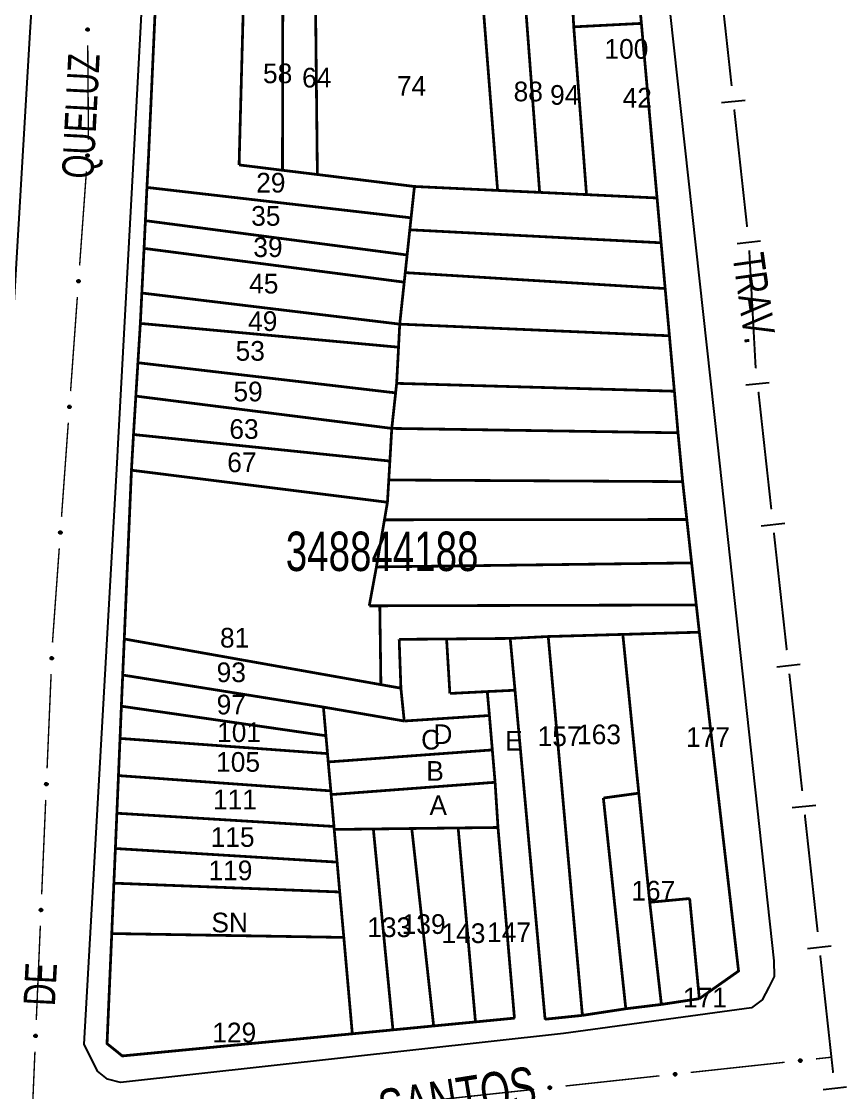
# Model space of a CAD drawing. Extents: x 202481 to 204056, y 4838981 to 4840330.
# Drawn here: x 203902.9 to 204007.7, y 4839751.9 to 4839887.9 of the extents above; entities that cross this region are included whole.
import ezdxf
from ezdxf.enums import TextEntityAlignment as Align

# ---------------------------------------------------------------- set-up
doc = ezdxf.new("R2010")
doc.units = 0
doc.header["$LTSCALE"] = 1.5
doc.header["$MEASUREMENT"] = 0
for name, color, linetype in [('CD_MALHA_LOTES', 7, 'CONTINUOUS'), ('CD_TXT_QUADRA', 7, 'CONTINUOUS'), ('LM-LIM-SETORES-BAIRROS', 250, 'CONTINUOUS'), ('RU-QUADRA', 210, 'CONTINUOUS'), ('SV-EIXO-RUA-PAV', 20, 'CONTINUOUS'), ('SV-RUA-PAVIM', 7, 'CONTINUOUS'), ('SV-TXT-RUA-N-PAV', 7, 'CONTINUOUS'), ('SV-TXT-RUA-PAV', 7, 'CONTINUOUS'), ('Th_NmrPort', 1, 'CONTINUOUS')]:
    doc.layers.add(name, color=color, linetype=linetype)
doc.styles.add('ARIAL', font='ARIAL.SHX')

msp = doc.modelspace()

# ---------------------------------------------------------------- linework, layer by layer
at = {"layer": 'CD_MALHA_LOTES', "linetype": 'Continuous', "const_width": 0.35, "flags": 128}
for points in [[(203918.82, 4839866.82), (203919.03, 4839870.94), (203920.23, 4839897.42)], [(203930.52, 4839869.68), (203931.26, 4839897.42)], [(203936.03, 4839869), (203936.09, 4839897.42)], [(203940.46, 4839868.46), (203940.15, 4839897.42)], [(203963.35, 4839866.44), (203960.92, 4839897.42)], [(203968.69, 4839866.19), (203966.33, 4839897.42)], [(203972.49, 4839897.42), (203973.02, 4839887.21)], [(203980.73, 4839897.42), (203981.61, 4839887.65)], [(203973.02, 4839887.21), (203981.61, 4839887.65)], [(203974.640254, 4839865.906655), (203973.02, 4839887.21)], [(203981.61, 4839887.65), (203983.6, 4839865.48)], [(203936.03, 4839869), (203930.52, 4839869.68)], [(203940.46, 4839868.46), (203936.03, 4839869)], [(203952.79, 4839866.94), (203940.46, 4839868.46)], [(203918.62, 4839862.6), (203918.82, 4839866.82)], [(203952.36, 4839862.96), (203918.82, 4839866.82)], [(203952.36, 4839862.96), (203952.79, 4839866.94)], [(203952.79, 4839866.94), (203963.35, 4839866.44)], [(203968.69, 4839866.19), (203963.35, 4839866.44)], [(203974.640254, 4839865.906655), (203968.69, 4839866.19)], [(203983.6, 4839865.48), (203984.11, 4839859.79)], [(203918.45, 4839859.08), (203918.62, 4839862.6)], [(203951.86, 4839858.24), (203918.62, 4839862.6)], [(203952.2, 4839861.44), (203952.36, 4839862.96)], [(203951.86, 4839858.24), (203952.2, 4839861.44)], [(203984.11, 4839859.79), (203952.2, 4839861.44)], [(203984.11, 4839859.79), (203984.63, 4839853.98)], [(203918.17, 4839853.41), (203918.45, 4839859.08)], [(203951.49, 4839854.79), (203918.45, 4839859.08)], [(203951.62, 4839856), (203951.86, 4839858.24)], [(203951.49, 4839854.79), (203951.62, 4839856)], [(203984.63, 4839853.98), (203951.62, 4839856)], [(203950.92, 4839849.46), (203951.49, 4839854.79)], [(203917.98, 4839849.55), (203918.17, 4839853.41)], [(203950.92, 4839849.46), (203918.17, 4839853.41)], [(203984.63, 4839853.98), (203985.17, 4839847.98)], [(203917.67, 4839844.56), (203917.98, 4839849.55)], [(203950.77, 4839846.53), (203917.98, 4839849.55)], [(203950.77, 4839846.53), (203950.92, 4839849.46)], [(203985.17, 4839847.98), (203950.92, 4839849.46)], [(203985.17, 4839847.98), (203985.8, 4839840.94)], [(203950.53, 4839841.94), (203950.77, 4839846.53)], [(203917.41, 4839840.32), (203917.67, 4839844.56)], [(203950.4, 4839840.73), (203917.67, 4839844.56)], [(203949.91, 4839836.22), (203950.4, 4839840.73)], [(203950.4, 4839840.73), (203950.53, 4839841.94)], [(203985.8, 4839840.94), (203950.53, 4839841.94)], [(203985.8, 4839840.94), (203986.26, 4839835.66)], [(203917.11, 4839835.44), (203917.41, 4839840.32)], [(203949.91, 4839836.22), (203917.41, 4839840.32)], [(203916.85, 4839830.91), (203917.11, 4839835.44)], [(203949.67, 4839832.07), (203917.11, 4839835.44)], [(203949.67, 4839832.07), (203949.91, 4839836.22)], [(203986.26, 4839835.66), (203949.91, 4839836.22)], [(203986.26, 4839835.66), (203986.85, 4839829.46)], [(203949.53, 4839829.67), (203949.67, 4839832.07)], [(203915.94, 4839809.48), (203916.85, 4839830.91)], [(203949.36, 4839826.84), (203916.85, 4839830.91)], [(203949.36, 4839826.84), (203949.53, 4839829.67)], [(203986.85, 4839829.46), (203949.53, 4839829.67)], [(203986.85, 4839829.46), (203987.38, 4839824.65)], [(203948.98, 4839824.61), (203949.36, 4839826.84)], [(203947.96, 4839818.63), (203948.98, 4839824.61)], [(203987.38, 4839824.65), (203948.98, 4839824.61)], [(203987.38, 4839824.65), (203987.99, 4839819.14)], [(203987.99, 4839819.14), (203947.96, 4839818.63)], [(203987.99, 4839819.14), (203988.58, 4839813.8)], [(203947.05, 4839813.69), (203947.96, 4839818.63)], [(203948.39, 4839813.69), (203947.05, 4839813.69)], [(203948.39, 4839813.69), (203988.58, 4839813.8)], [(203948.53, 4839803.68), (203948.39, 4839813.69)], [(203988.58, 4839813.8), (203988.97, 4839810.34)], [(203915.74, 4839804.9), (203915.94, 4839809.48)], [(203948.53, 4839803.68), (203915.94, 4839809.48)], [(203950.85, 4839809.43), (203956.87, 4839809.48)], [(203951.07, 4839803.23), (203950.85, 4839809.43)], [(203956.87, 4839809.48), (203964.95, 4839809.55)], [(203957.29, 4839802.56), (203956.87, 4839809.48)], [(203964.95, 4839809.55), (203969.78, 4839809.79)], [(203965.56, 4839802.97), (203964.95, 4839809.55)], [(203969.78, 4839809.79), (203974.71, 4839809.93)], [(203974.12, 4839761.68), (203969.78, 4839809.79)], [(203974.71, 4839809.93), (203979.25, 4839810.06)], [(203979.25, 4839810.06), (203988.97, 4839810.34)], [(203981.28, 4839789.9), (203979.25, 4839810.06)], [(203988.97, 4839810.34), (203993.95, 4839767.31), (203988.97, 4839763.8)], [(203915.57, 4839800.94), (203915.74, 4839804.9)], [(203941.23, 4839800.83), (203915.74, 4839804.9)], [(203951.07, 4839803.23), (203948.53, 4839803.68)], [(203951.49, 4839799.06), (203951.07, 4839803.23)], [(203962.04, 4839802.8), (203957.29, 4839802.56)], [(203965.56, 4839802.97), (203962.04, 4839802.8)], [(203962.04, 4839802.8), (203962.31, 4839799.76)], [(203969.38, 4839761.19), (203965.56, 4839802.97)], [(203915.4, 4839796.85), (203915.57, 4839800.94)], [(203941.55, 4839797.19), (203915.57, 4839800.94)], [(203941.55, 4839797.19), (203941.23, 4839800.83)], [(203941.23, 4839800.83), (203951.49, 4839799.06)], [(203957.48, 4839799.45), (203951.49, 4839799.06)], [(203962.31, 4839799.76), (203957.48, 4839799.45)], [(203962.31, 4839799.76), (203962.68, 4839795.39)], [(203941.75, 4839794.92), (203941.55, 4839797.19)], [(203915.2, 4839792.13), (203915.4, 4839796.85)], [(203941.75, 4839794.92), (203915.4, 4839796.85)], [(203941.84, 4839793.86), (203941.75, 4839794.92)], [(203941.84, 4839793.86), (203962.68, 4839795.39)], [(203962.68, 4839795.39), (203963.03, 4839791.28)], [(203942.17, 4839790.19), (203941.84, 4839793.86)], [(203915, 4839787.35), (203915.2, 4839792.13)], [(203942.17, 4839790.19), (203915.2, 4839792.13)], [(203942.21, 4839789.72), (203963.03, 4839791.28)], [(203963.03, 4839791.28), (203963.4, 4839785.54)], [(203942.21, 4839789.72), (203942.17, 4839790.19)], [(203942.57, 4839785.67), (203942.21, 4839789.72)], [(203976.78, 4839789.28), (203981.28, 4839789.9)], [(203979.63, 4839762.52), (203976.78, 4839789.28)], [(203982.67, 4839776.04), (203981.28, 4839789.9)], [(203914.81, 4839782.87), (203915, 4839787.35)], [(203942.57, 4839785.67), (203915, 4839787.35)], [(203942.6, 4839785.29), (203942.57, 4839785.67)], [(203942.6, 4839785.29), (203947.57, 4839785.35)], [(203942.97, 4839781.14), (203942.6, 4839785.29)], [(203947.57, 4839785.35), (203952.45, 4839785.41)], [(203950.06, 4839759.84), (203947.57, 4839785.35)], [(203952.45, 4839785.41), (203958.34, 4839785.48)], [(203955.23, 4839760.34), (203952.45, 4839785.41)], [(203958.34, 4839785.48), (203963.4, 4839785.54)], [(203960.54, 4839760.85), (203958.34, 4839785.48)], [(203963.4, 4839785.54), (203965.49, 4839761.33)], [(203914.62, 4839778.47), (203914.81, 4839782.87)], [(203942.97, 4839781.14), (203914.81, 4839782.87)], [(203943.3, 4839777.35), (203942.97, 4839781.14)], [(203914.35, 4839772.07), (203914.62, 4839778.47)], [(203943.3, 4839777.35), (203914.62, 4839778.47)], [(203943.82, 4839771.58), (203943.3, 4839777.35)], [(203982.67, 4839776.04), (203987.74, 4839776.52)], [(203984.15, 4839763.07), (203982.67, 4839776.04)], [(203987.74, 4839776.52), (203988.97, 4839763.8)], [(203944.9, 4839759.34), (203915.69, 4839756.53), (203913.75, 4839758.09), (203914.35, 4839772.07)], [(203943.82, 4839771.58), (203914.35, 4839772.07)], [(203944.9, 4839759.34), (203943.82, 4839771.58)], [(203988.97, 4839763.8), (203984.15, 4839763.07)], [(203979.63, 4839762.52), (203974.12, 4839761.68)], [(203984.15, 4839763.07), (203979.63, 4839762.52)], [(203960.54, 4839760.85), (203955.23, 4839760.34)], [(203965.49, 4839761.33), (203960.54, 4839760.85)], [(203974.12, 4839761.68), (203969.38, 4839761.19)], [(203950.06, 4839759.84), (203944.9, 4839759.34)], [(203955.23, 4839760.34), (203950.06, 4839759.84)]]:
    msp.add_lwpolyline(points, dxfattribs=at)
at = {"layer": 'CD_MALHA_LOTES', "linetype": 'Continuous'}
msp.add_lwpolyline([(203983.6, 4839865.48, 0.35, 0.35, 0), (203974.640254, 4839865.906655, 0.35, 0.35, 0)], format="xyseb", dxfattribs=at)
at = {"layer": 'LM-LIM-SETORES-BAIRROS', "const_width": 0.25}
for points in [[(203993.074441, 4839879.699825), (203991.440922, 4839894.610614)], [(203995.034663, 4839861.806879), (203993.401145, 4839876.717667)], [(203996.1, 4839844.28), (203995.310468, 4839858.820554)], [(203996.14775, 4839843.844584), (203996.1, 4839844.28)], [(203998.109966, 4839825.951856), (203996.474786, 4839840.862463)], [(204000.072182, 4839808.059128), (203998.437002, 4839822.969735)], [(204002.034398, 4839790.166401), (204000.399218, 4839805.077007)], [(204003.996614, 4839772.273673), (204002.361434, 4839787.184279)], [(204005.95883, 4839754.380945), (204004.32365, 4839769.291552)]]:
    msp.add_lwpolyline(points, dxfattribs=at)
at = {"layer": 'LM-LIM-SETORES-BAIRROS'}
for points in [[(203994.783322, 4839877.875072), (203991.801165, 4839877.548368)], [(203996.743545, 4839859.982125), (203993.761387, 4839859.655422)], [(203997.856835, 4839842.020021), (203994.874713, 4839841.692985)], [(203999.819051, 4839824.127293), (203996.836929, 4839823.800257)], [(204001.781267, 4839806.234566), (203998.799145, 4839805.90753)], [(204003.743483, 4839788.341838), (204000.761361, 4839788.014802)], [(204005.705699, 4839770.44911), (204002.723577, 4839770.122074)], [(204007.667915, 4839752.556382), (204004.685793, 4839752.229346)]]:
    msp.add_lwpolyline(points, dxfattribs=at)
at = {"layer": 'RU-QUADRA', "linetype": 'Continuous', "const_width": 0.18, "flags": 128}
msp.add_lwpolyline([(203920.23, 4839897.42), (203919.03, 4839870.94), (203918.82, 4839866.82), (203918.62, 4839862.6), (203918.45, 4839859.08), (203918.17, 4839853.41), (203917.98, 4839849.55), (203917.67, 4839844.56), (203917.41, 4839840.32), (203917.11, 4839835.44), (203916.85, 4839830.91), (203915.94, 4839809.48), (203915.74, 4839804.9), (203915.57, 4839800.94), (203915.4, 4839796.85), (203915.2, 4839792.13), (203915, 4839787.35), (203914.81, 4839782.87), (203914.62, 4839778.47), (203914.35, 4839772.07), (203913.75, 4839758.09), (203915.69, 4839756.53), (203944.9, 4839759.34), (203950.06, 4839759.84), (203955.23, 4839760.34), (203960.54, 4839760.85), (203965.49, 4839761.33), (203963.4, 4839785.54), (203963.03, 4839791.28), (203962.68, 4839795.39), (203962.31, 4839799.76), (203962.04, 4839802.8), (203965.56, 4839802.97), (203969.38, 4839761.19), (203974.12, 4839761.68), (203979.63, 4839762.52), (203984.15, 4839763.07), (203988.97, 4839763.8), (203993.95, 4839767.31), (203988.97, 4839810.34), (203988.58, 4839813.8), (203987.99, 4839819.14), (203987.38, 4839824.65), (203986.85, 4839829.46), (203986.26, 4839835.66), (203985.8, 4839840.94), (203985.17, 4839847.98), (203984.63, 4839853.98), (203984.11, 4839859.79), (203983.6, 4839865.48), (203981.61, 4839887.65), (203980.73, 4839897.42)], dxfattribs=at)
at = {"layer": 'SV-EIXO-RUA-PAV'}
for points in [[(203911.178127, 4839886.722165), (203911.142814, 4839886.756003), (203911.119383, 4839886.792306), (203911.108556, 4839886.82821), (203911.107262, 4839886.862431), (203911.10988, 4839886.897591), (203911.120341, 4839886.932457), (203911.140523, 4839886.968582), (203911.174219, 4839887.004244), (203911.212986, 4839887.025802), (203911.247617, 4839887.0383), (203911.283224, 4839887.041704), (203911.317337, 4839887.038588), (203911.353194, 4839887.026525), (203911.389604, 4839887.005714), (203911.424644, 4839886.970964), (203911.44737, 4839886.935216), (203911.45693, 4839886.900213), (203911.460127, 4839886.864395), (203911.457023, 4839886.828532), (203911.446557, 4839886.794366), (203911.425538, 4839886.757745), (203911.390782, 4839886.723616), (203911.355386, 4839886.700542), (203911.320527, 4839886.690492), (203911.285193, 4839886.68814), (203911.249896, 4839886.690337), (203911.21441, 4839886.699394), (203911.178127, 4839886.722165)], [(203911.153326, 4839870.735783), (203911.120795, 4839870.772304), (203911.100304, 4839870.810344), (203911.092345, 4839870.84699), (203911.093756, 4839870.881207), (203911.099143, 4839870.91605), (203911.112324, 4839870.949981), (203911.135295, 4839870.9844), (203911.171701, 4839871.017291), (203911.212049, 4839871.035721), (203911.247559, 4839871.045446), (203911.283323, 4839871.046029), (203911.317084, 4839871.040229), (203911.351876, 4839871.025372), (203911.38653, 4839871.001752), (203911.418716, 4839870.964344), (203911.438549, 4839870.926913), (203911.445317, 4839870.891265), (203911.445675, 4839870.855307), (203911.43975, 4839870.8198), (203911.426619, 4839870.786568), (203911.402775, 4839870.75172), (203911.365432, 4839870.720441), (203911.328325, 4839870.700234), (203911.292782, 4839870.692968), (203911.257372, 4839870.693412), (203911.222359, 4839870.698389), (203911.187699, 4839870.710219), (203911.153326, 4839870.735783)], [(203910.004261, 4839854.777098), (203909.97173, 4839854.813618), (203909.951239, 4839854.851658), (203909.94328, 4839854.888304), (203909.944691, 4839854.922521), (203909.950077, 4839854.957365), (203909.963258, 4839854.991296), (203909.986229, 4839855.025715), (203910.022635, 4839855.058605), (203910.062983, 4839855.077035), (203910.098493, 4839855.08676), (203910.134257, 4839855.087343), (203910.168018, 4839855.081543), (203910.202811, 4839855.066686), (203910.237464, 4839855.043067), (203910.269651, 4839855.005659), (203910.289484, 4839854.968228), (203910.296251, 4839854.932579), (203910.29661, 4839854.896621), (203910.290684, 4839854.861115), (203910.277554, 4839854.827882), (203910.253709, 4839854.793034), (203910.216367, 4839854.761755), (203910.17926, 4839854.741548), (203910.143716, 4839854.734282), (203910.108307, 4839854.734726), (203910.073294, 4839854.739703), (203910.038634, 4839854.751533), (203910.004261, 4839854.777098)], [(203908.855195, 4839838.818412), (203908.822664, 4839838.854933), (203908.802173, 4839838.892972), (203908.794214, 4839838.929619), (203908.795625, 4839838.963836), (203908.801012, 4839838.998679), (203908.814192, 4839839.03261), (203908.837164, 4839839.067029), (203908.87357, 4839839.099919), (203908.913917, 4839839.118349), (203908.949427, 4839839.128074), (203908.985192, 4839839.128657), (203909.018952, 4839839.122858), (203909.053745, 4839839.108001), (203909.088398, 4839839.084381), (203909.120585, 4839839.046973), (203909.140418, 4839839.009542), (203909.147185, 4839838.973894), (203909.147544, 4839838.937935), (203909.141619, 4839838.902429), (203909.128488, 4839838.869196), (203909.104644, 4839838.834349), (203909.067301, 4839838.80307), (203909.030194, 4839838.782862), (203908.99465, 4839838.775596), (203908.959241, 4839838.77604), (203908.924228, 4839838.781018), (203908.889568, 4839838.792848), (203908.855195, 4839838.818412)], [(203907.70613, 4839822.859726), (203907.673598, 4839822.896247), (203907.653107, 4839822.934287), (203907.645149, 4839822.970933), (203907.64656, 4839823.00515), (203907.651946, 4839823.039993), (203907.665127, 4839823.073924), (203907.688098, 4839823.108343), (203907.724504, 4839823.141234), (203907.764852, 4839823.159664), (203907.800362, 4839823.169389), (203907.836126, 4839823.169972), (203907.869887, 4839823.164172), (203907.90468, 4839823.149315), (203907.939333, 4839823.125695), (203907.971519, 4839823.088287), (203907.991352, 4839823.050856), (203907.99812, 4839823.015208), (203907.998478, 4839822.97925), (203907.992553, 4839822.943743), (203907.979423, 4839822.910511), (203907.955578, 4839822.875663), (203907.918236, 4839822.844384), (203907.881129, 4839822.824177), (203907.845585, 4839822.816911), (203907.810175, 4839822.817355), (203907.775162, 4839822.822332), (203907.740502, 4839822.834162), (203907.70613, 4839822.859726)], [(203906.618712, 4839806.894299), (203906.585134, 4839806.929859), (203906.563547, 4839806.967288), (203906.554527, 4839807.003687), (203906.554944, 4839807.037931), (203906.559316, 4839807.072916), (203906.571506, 4839807.107215), (203906.593468, 4839807.142287), (203906.628903, 4839807.176221), (203906.668699, 4839807.195815), (203906.703912, 4839807.206567), (203906.739644, 4839807.208188), (203906.773559, 4839807.203371), (203906.808768, 4839807.189531), (203906.844093, 4839807.166928), (203906.877352, 4839807.13047), (203906.898264, 4839807.093631), (203906.906064, 4839807.058194), (203906.907466, 4839807.022261), (203906.902575, 4839806.986598), (203906.890415, 4839806.952998), (203906.867593, 4839806.917473), (203906.831174, 4839806.885122), (203906.79467, 4839806.863846), (203906.759352, 4839806.855551), (203906.723944, 4839806.854966), (203906.688802, 4839806.858925), (203906.653813, 4839806.869743), (203906.618712, 4839806.894299)], [(203905.933591, 4839790.908974), (203905.900013, 4839790.944534), (203905.878426, 4839790.981963), (203905.869406, 4839791.018362), (203905.869823, 4839791.052606), (203905.874195, 4839791.087591), (203905.886385, 4839791.12189), (203905.908347, 4839791.156962), (203905.943782, 4839791.190896), (203905.983578, 4839791.21049), (203906.018791, 4839791.221242), (203906.054523, 4839791.222863), (203906.088438, 4839791.218047), (203906.123647, 4839791.204206), (203906.158972, 4839791.181603), (203906.192231, 4839791.145145), (203906.213143, 4839791.108306), (203906.220943, 4839791.07287), (203906.222345, 4839791.036937), (203906.217454, 4839791.001273), (203906.205294, 4839790.967673), (203906.182472, 4839790.932148), (203906.146053, 4839790.899798), (203906.109549, 4839790.878521), (203906.074231, 4839790.870226), (203906.038823, 4839790.869642), (203906.003681, 4839790.8736), (203905.968692, 4839790.884418), (203905.933591, 4839790.908974)], [(203905.24847, 4839774.923649), (203905.214892, 4839774.959209), (203905.193305, 4839774.996638), (203905.184285, 4839775.033038), (203905.184702, 4839775.067281), (203905.189074, 4839775.102266), (203905.201264, 4839775.136566), (203905.223226, 4839775.171637), (203905.258661, 4839775.205571), (203905.298457, 4839775.225165), (203905.33367, 4839775.235917), (203905.369402, 4839775.237539), (203905.403317, 4839775.232722), (203905.438526, 4839775.218881), (203905.473851, 4839775.196278), (203905.50711, 4839775.159821), (203905.528022, 4839775.122981), (203905.535822, 4839775.087545), (203905.537224, 4839775.051612), (203905.532333, 4839775.015949), (203905.520173, 4839774.982348), (203905.497351, 4839774.946823), (203905.460932, 4839774.914473), (203905.424427, 4839774.893196), (203905.38911, 4839774.884901), (203905.353702, 4839774.884317), (203905.31856, 4839774.888275), (203905.283571, 4839774.899093), (203905.24847, 4839774.923649)], [(203904.563349, 4839758.938324), (203904.529771, 4839758.973885), (203904.508184, 4839759.011313), (203904.499164, 4839759.047713), (203904.499581, 4839759.081956), (203904.503953, 4839759.116941), (203904.516143, 4839759.151241), (203904.538105, 4839759.186313), (203904.57354, 4839759.220246), (203904.613336, 4839759.23984), (203904.648548, 4839759.250592), (203904.684281, 4839759.252214), (203904.718196, 4839759.247397), (203904.753405, 4839759.233557), (203904.78873, 4839759.210953), (203904.821989, 4839759.174496), (203904.842901, 4839759.137657), (203904.850701, 4839759.10222), (203904.852103, 4839759.066287), (203904.847212, 4839759.030624), (203904.835052, 4839758.997024), (203904.81223, 4839758.961498), (203904.775811, 4839758.929148), (203904.739306, 4839758.907872), (203904.703989, 4839758.899576), (203904.668581, 4839758.898992), (203904.633439, 4839758.90295), (203904.59845, 4839758.913769), (203904.563349, 4839758.938324)], [(204001.641997, 4839756.034027), (204001.672117, 4839756.072561), (204001.705882, 4839756.09952), (204001.740516, 4839756.113899), (204001.774435, 4839756.118626), (204001.809679, 4839756.119553), (204001.84542, 4839756.112648), (204001.88339, 4839756.096197), (204001.922257, 4839756.066255), (204001.9476, 4839756.02985), (204001.963515, 4839755.99665), (204001.970479, 4839755.961565), (204001.970806, 4839755.927312), (204001.962406, 4839755.890424), (204001.94536, 4839755.852108), (204001.914305, 4839755.813754), (204001.881021, 4839755.787551), (204001.847156, 4839755.774522), (204001.811841, 4839755.767744), (204001.775847, 4839755.767228), (204001.740803, 4839755.774209), (204001.702255, 4839755.791441), (204001.664806, 4839755.822593), (204001.638293, 4839755.855492), (204001.624792, 4839755.889165), (204001.618901, 4839755.924084), (204001.617542, 4839755.959423), (204001.622987, 4839755.995639), (204001.641997, 4839756.034027)], [(203985.73486, 4839754.312691), (203985.76498, 4839754.351225), (203985.798745, 4839754.378184), (203985.833379, 4839754.392564), (203985.867298, 4839754.39729), (203985.902542, 4839754.398217), (203985.938283, 4839754.391312), (203985.976253, 4839754.374862), (203986.01512, 4839754.344919), (203986.040463, 4839754.308515), (203986.056378, 4839754.275314), (203986.063343, 4839754.24023), (203986.06367, 4839754.205976), (203986.055269, 4839754.169088), (203986.038223, 4839754.130772), (203986.007169, 4839754.092418), (203985.973884, 4839754.066216), (203985.94002, 4839754.053187), (203985.904704, 4839754.046408), (203985.86871, 4839754.045893), (203985.833666, 4839754.052873), (203985.795118, 4839754.070106), (203985.75767, 4839754.101258), (203985.731156, 4839754.134156), (203985.717655, 4839754.167829), (203985.711764, 4839754.202748), (203985.710405, 4839754.238087), (203985.71585, 4839754.274303), (203985.73486, 4839754.312691)], [(203969.827724, 4839752.591355), (203969.857843, 4839752.629889), (203969.891608, 4839752.656849), (203969.926242, 4839752.671228), (203969.960161, 4839752.675955), (203969.995406, 4839752.676882), (203970.031146, 4839752.669977), (203970.069116, 4839752.653526), (203970.107983, 4839752.623584), (203970.133327, 4839752.587179), (203970.149241, 4839752.553979), (203970.156206, 4839752.518894), (203970.156533, 4839752.484641), (203970.148132, 4839752.447753), (203970.131086, 4839752.409436), (203970.100032, 4839752.371083), (203970.066748, 4839752.34488), (203970.032883, 4839752.331851), (203969.997567, 4839752.325072), (203969.961574, 4839752.324557), (203969.926529, 4839752.331537), (203969.887981, 4839752.34877), (203969.850533, 4839752.379922), (203969.824019, 4839752.412821), (203969.810518, 4839752.446494), (203969.804628, 4839752.481413), (203969.803268, 4839752.516751), (203969.808713, 4839752.552967), (203969.827724, 4839752.591355)]]:
    msp.add_lwpolyline(points, close=True, dxfattribs=at)
for points in [[(203911.285193, 4839886.68814), (203911.247617, 4839887.0383)], [(203911.303273, 4839886.691917), (203911.268046, 4839887.038262)], [(203911.320527, 4839886.690492), (203911.283224, 4839887.041704)], [(203911.338701, 4839886.698993), (203911.300804, 4839887.037132)], [(203911.355386, 4839886.700542), (203911.317337, 4839887.038588)], [(203911.119383, 4839886.792306), (203911.10988, 4839886.897591)], [(203911.129368, 4839886.77664), (203911.11616, 4839886.906179)], [(203911.142814, 4839886.756003), (203911.120341, 4839886.932457)], [(203911.15964, 4839886.741378), (203911.130906, 4839886.943127)], [(203911.178127, 4839886.722165), (203911.140523, 4839886.968582)], [(203911.198061, 4839886.711633), (203911.159278, 4839886.982902)], [(203911.21441, 4839886.699394), (203911.174219, 4839887.004244)], [(203911.232261, 4839886.699596), (203911.193195, 4839887.010436)], [(203911.249896, 4839886.690337), (203911.212986, 4839887.025802)], [(203911.266422, 4839886.693018), (203911.228554, 4839887.027064)], [(203911.37407, 4839886.714256), (203911.336349, 4839887.027834)], [(203911.390782, 4839886.723616), (203911.353194, 4839887.026525)], [(203911.406603, 4839886.744509), (203911.371933, 4839887.013079)], [(203911.425538, 4839886.757745), (203911.389604, 4839887.005714)], [(203911.433629, 4839886.781545), (203911.407644, 4839886.980585)], [(203911.446557, 4839886.794366), (203911.424644, 4839886.970964)], [(203911.451124, 4839886.815784), (203911.436542, 4839886.946678)], [(203911.457023, 4839886.828532), (203911.44737, 4839886.935216)], [(203911.100304, 4839870.810344), (203911.099143, 4839870.91605)], [(203911.109021, 4839870.793938), (203911.106081, 4839870.924115)], [(203911.120795, 4839870.772304), (203911.112324, 4839870.949981)], [(203911.136415, 4839870.756396), (203911.123698, 4839870.959784)], [(203911.153326, 4839870.735783), (203911.135295, 4839870.9844)], [(203911.172367, 4839870.723711), (203911.155121, 4839870.997195)], [(203911.187699, 4839870.710219), (203911.171701, 4839871.017291)], [(203911.20551, 4839870.709012), (203911.191106, 4839871.021965)], [(203911.222359, 4839870.698389), (203911.212049, 4839871.035721)], [(203911.239045, 4839870.699757), (203911.227668, 4839871.035749)], [(203911.257372, 4839870.693412), (203911.247559, 4839871.045446)], [(203911.275694, 4839870.69575), (203911.267921, 4839871.043796)], [(203911.292782, 4839870.692968), (203911.283323, 4839871.046029)], [(203911.31157, 4839870.700007), (203911.300487, 4839871.040083)], [(203911.328325, 4839870.700234), (203911.317084, 4839871.040229)], [(203911.348034, 4839870.71243), (203911.335187, 4839871.028008)], [(203911.365432, 4839870.720441), (203911.351876, 4839871.025372)], [(203911.382854, 4839870.74002), (203911.369495, 4839871.010489)], [(203911.402775, 4839870.75172), (203911.38653, 4839871.001752)], [(203911.41272, 4839870.774807), (203911.402529, 4839870.975277)], [(203911.426619, 4839870.786568), (203911.418716, 4839870.964344)], [(203911.432862, 4839870.807558), (203911.42866, 4839870.939194)], [(203911.43975, 4839870.8198), (203911.438549, 4839870.926913)], [(203909.951239, 4839854.851658), (203909.950077, 4839854.957365)], [(203909.959955, 4839854.835253), (203909.957016, 4839854.965429)], [(203909.97173, 4839854.813618), (203909.963258, 4839854.991296)], [(203909.987349, 4839854.797711), (203909.974633, 4839855.001099)], [(203910.004261, 4839854.777098), (203909.986229, 4839855.025715)], [(203910.023301, 4839854.765025), (203910.006055, 4839855.03851)], [(203910.038634, 4839854.751533), (203910.022635, 4839855.058605)], [(203910.056444, 4839854.750326), (203910.04204, 4839855.06328)], [(203910.073294, 4839854.739703), (203910.062983, 4839855.077035)], [(203910.089979, 4839854.741071), (203910.078602, 4839855.077064)], [(203910.108307, 4839854.734726), (203910.098493, 4839855.08676)], [(203910.126628, 4839854.737064), (203910.118855, 4839855.08511)], [(203910.143716, 4839854.734282), (203910.134257, 4839855.087343)], [(203910.162504, 4839854.741321), (203910.151421, 4839855.081397)], [(203910.17926, 4839854.741548), (203910.168018, 4839855.081543)], [(203910.198968, 4839854.753745), (203910.186121, 4839855.069322)], [(203910.216367, 4839854.761755), (203910.202811, 4839855.066686)], [(203910.233788, 4839854.781335), (203910.220429, 4839855.051803)], [(203910.253709, 4839854.793034), (203910.237464, 4839855.043067)], [(203910.263654, 4839854.816122), (203910.253463, 4839855.016591)], [(203910.277554, 4839854.827882), (203910.269651, 4839855.005659)], [(203910.283797, 4839854.848873), (203910.279594, 4839854.980509)], [(203910.290684, 4839854.861115), (203910.289484, 4839854.968228)], [(203908.802173, 4839838.892972), (203908.801012, 4839838.998679)], [(203908.81089, 4839838.876567), (203908.80795, 4839839.006744)], [(203908.822664, 4839838.854933), (203908.814192, 4839839.03261)], [(203908.838284, 4839838.839025), (203908.825567, 4839839.042413)], [(203908.855195, 4839838.818412), (203908.837164, 4839839.067029)], [(203908.874236, 4839838.806339), (203908.85699, 4839839.079824)], [(203908.889568, 4839838.792848), (203908.87357, 4839839.099919)], [(203908.907379, 4839838.79164), (203908.892975, 4839839.104594)], [(203908.924228, 4839838.781018), (203908.913917, 4839839.118349)], [(203908.940914, 4839838.782385), (203908.929537, 4839839.118378)], [(203908.959241, 4839838.77604), (203908.949427, 4839839.128074)], [(203908.977563, 4839838.778379), (203908.96979, 4839839.126424)], [(203908.99465, 4839838.775596), (203908.985192, 4839839.128657)], [(203909.013439, 4839838.782636), (203909.002356, 4839839.122711)], [(203909.030194, 4839838.782862), (203909.018952, 4839839.122858)], [(203909.049903, 4839838.795059), (203909.037056, 4839839.110636)], [(203909.067301, 4839838.80307), (203909.053745, 4839839.108001)], [(203909.084722, 4839838.822649), (203909.071364, 4839839.093118)], [(203909.104644, 4839838.834349), (203909.088398, 4839839.084381)], [(203909.114588, 4839838.857436), (203909.104398, 4839839.057906)], [(203909.128488, 4839838.869196), (203909.120585, 4839839.046973)], [(203909.134731, 4839838.890187), (203909.130529, 4839839.021823)], [(203909.141619, 4839838.902429), (203909.140418, 4839839.009542)], [(203907.70613, 4839822.859726), (203907.688098, 4839823.108343)], [(203907.72517, 4839822.847654), (203907.707924, 4839823.121138)], [(203907.740502, 4839822.834162), (203907.724504, 4839823.141234)], [(203907.758313, 4839822.832955), (203907.743909, 4839823.145908)], [(203907.775162, 4839822.822332), (203907.764852, 4839823.159664)], [(203907.791848, 4839822.8237), (203907.780471, 4839823.159692)], [(203907.810175, 4839822.817355), (203907.800362, 4839823.169389)], [(203907.828497, 4839822.819693), (203907.820724, 4839823.167739)], [(203907.845585, 4839822.816911), (203907.836126, 4839823.169972)], [(203907.864373, 4839822.82395), (203907.85329, 4839823.164026)], [(203907.881129, 4839822.824177), (203907.869887, 4839823.164172)], [(203907.900837, 4839822.836373), (203907.88799, 4839823.151951)], [(203907.918236, 4839822.844384), (203907.90468, 4839823.149315)], [(203907.935657, 4839822.863963), (203907.922298, 4839823.134432)], [(203907.955578, 4839822.875663), (203907.939333, 4839823.125695)], [(203907.653107, 4839822.934287), (203907.651946, 4839823.039993)], [(203907.661824, 4839822.917881), (203907.658885, 4839823.048058)], [(203907.673598, 4839822.896247), (203907.665127, 4839823.073924)], [(203907.689218, 4839822.880339), (203907.676501, 4839823.083727)], [(203907.965523, 4839822.89875), (203907.955332, 4839823.09922)], [(203907.979423, 4839822.910511), (203907.971519, 4839823.088287)], [(203907.985666, 4839822.931501), (203907.981463, 4839823.063137)], [(203907.992553, 4839822.943743), (203907.991352, 4839823.050856)], [(203906.563547, 4839806.967288), (203906.559316, 4839807.072916)], [(203906.572736, 4839806.951142), (203906.566018, 4839807.081179)], [(203906.585134, 4839806.929859), (203906.571506, 4839807.107215)], [(203906.601209, 4839806.914412), (203906.582591, 4839807.117344)], [(203906.618712, 4839806.894299), (203906.593468, 4839807.142287)], [(203906.638095, 4839806.882784), (203906.612914, 4839807.155652)], [(203906.653813, 4839806.869743), (203906.628903, 4839807.176221)], [(203906.671651, 4839806.869054), (203906.648165, 4839807.181457)], [(203906.688802, 4839806.858925), (203906.668699, 4839807.195815)], [(203906.705441, 4839806.860776), (203906.684311, 4839807.196297)], [(203906.723944, 4839806.854966), (203906.703912, 4839807.206567)], [(203906.742191, 4839806.857836), (203906.724313, 4839807.205509)], [(203906.759352, 4839806.855551), (203906.739644, 4839807.208188)], [(203906.777928, 4839806.863133), (203906.756973, 4839807.202743)], [(203906.79467, 4839806.863846), (203906.773559, 4839807.203371)], [(203906.814016, 4839806.87661), (203906.792009, 4839807.191681)], [(203906.831174, 4839806.885122), (203906.808768, 4839807.189531)], [(203906.848019, 4839806.905199), (203906.826811, 4839807.175166)], [(203906.867593, 4839806.917473), (203906.844093, 4839807.166928)], [(203906.876862, 4839806.940839), (203906.860854, 4839807.140928)], [(203906.890415, 4839806.952998), (203906.877352, 4839807.13047)], [(203906.896046, 4839806.974161), (203906.888022, 4839807.10562)], [(203906.902575, 4839806.986598), (203906.898264, 4839807.093631)], [(203905.878426, 4839790.981963), (203905.874195, 4839791.087591)], [(203905.887615, 4839790.965817), (203905.880896, 4839791.095854)], [(203905.900013, 4839790.944534), (203905.886385, 4839791.12189)], [(203905.916088, 4839790.929087), (203905.89747, 4839791.13202)], [(203905.933591, 4839790.908974), (203905.908347, 4839791.156962)], [(203905.952974, 4839790.897459), (203905.927793, 4839791.170327)], [(203905.968692, 4839790.884418), (203905.943782, 4839791.190896)], [(203905.98653, 4839790.883729), (203905.963044, 4839791.196132)], [(203906.003681, 4839790.8736), (203905.983578, 4839791.21049)], [(203906.02032, 4839790.875452), (203905.99919, 4839791.210972)], [(203906.038823, 4839790.869642), (203906.018791, 4839791.221242)], [(203906.05707, 4839790.872511), (203906.039192, 4839791.220184)], [(203906.074231, 4839790.870226), (203906.054523, 4839791.222863)], [(203906.092807, 4839790.877808), (203906.071852, 4839791.217418)], [(203906.109549, 4839790.878521), (203906.088438, 4839791.218047)], [(203906.128894, 4839790.891285), (203906.106888, 4839791.206356)], [(203906.146053, 4839790.899798), (203906.123647, 4839791.204206)], [(203906.162898, 4839790.919875), (203906.14169, 4839791.189841)], [(203906.182472, 4839790.932148), (203906.158972, 4839791.181603)], [(203906.191741, 4839790.955514), (203906.175733, 4839791.155604)], [(203906.205294, 4839790.967673), (203906.192231, 4839791.145145)], [(203906.210925, 4839790.988836), (203906.202901, 4839791.120295)], [(203906.217454, 4839791.001273), (203906.213143, 4839791.108306)], [(203905.193305, 4839774.996638), (203905.189074, 4839775.102266)], [(203905.202494, 4839774.980493), (203905.195775, 4839775.110529)], [(203905.214892, 4839774.959209), (203905.201264, 4839775.136566)], [(203905.230967, 4839774.943762), (203905.212349, 4839775.146695)], [(203905.24847, 4839774.923649), (203905.223226, 4839775.171637)], [(203905.267853, 4839774.912134), (203905.242672, 4839775.185003)], [(203905.283571, 4839774.899093), (203905.258661, 4839775.205571)], [(203905.301409, 4839774.898404), (203905.277922, 4839775.210807)], [(203905.31856, 4839774.888275), (203905.298457, 4839775.225165)], [(203905.335199, 4839774.890127), (203905.314069, 4839775.225647)], [(203905.353702, 4839774.884317), (203905.33367, 4839775.235917)], [(203905.371948, 4839774.887186), (203905.354071, 4839775.234859)], [(203905.38911, 4839774.884901), (203905.369402, 4839775.237539)], [(203905.407686, 4839774.892483), (203905.386731, 4839775.232094)], [(203905.424427, 4839774.893196), (203905.403317, 4839775.232722)], [(203905.443773, 4839774.90596), (203905.421767, 4839775.221032)], [(203905.460932, 4839774.914473), (203905.438526, 4839775.218881)], [(203905.477777, 4839774.93455), (203905.456569, 4839775.204516)], [(203905.497351, 4839774.946823), (203905.473851, 4839775.196278)], [(203905.50662, 4839774.970189), (203905.490612, 4839775.170279)], [(203905.520173, 4839774.982348), (203905.50711, 4839775.159821)], [(203905.525804, 4839775.003512), (203905.51778, 4839775.13497)], [(203905.532333, 4839775.015949), (203905.528022, 4839775.122981)], [(203904.563349, 4839758.938324), (203904.538105, 4839759.186313)], [(203904.582732, 4839758.926809), (203904.557551, 4839759.199678)], [(203904.59845, 4839758.913769), (203904.57354, 4839759.220246)], [(203904.616288, 4839758.913079), (203904.592801, 4839759.225482)], [(203904.633439, 4839758.90295), (203904.613336, 4839759.23984)], [(203904.650078, 4839758.904802), (203904.628948, 4839759.240323)], [(203904.668581, 4839758.898992), (203904.648548, 4839759.250592)], [(203904.686827, 4839758.901861), (203904.66895, 4839759.249534)], [(203904.703989, 4839758.899576), (203904.684281, 4839759.252214)], [(203904.722565, 4839758.907158), (203904.70161, 4839759.246769)], [(203904.739306, 4839758.907872), (203904.718196, 4839759.247397)], [(203904.758652, 4839758.920635), (203904.736646, 4839759.235707)], [(203904.775811, 4839758.929148), (203904.753405, 4839759.233557)], [(203904.792656, 4839758.949225), (203904.771448, 4839759.219192)], [(203904.81223, 4839758.961498), (203904.78873, 4839759.210953)], [(203904.821499, 4839758.984865), (203904.805491, 4839759.184954)], [(203904.835052, 4839758.997024), (203904.821989, 4839759.174496)], [(203904.508184, 4839759.011313), (203904.503953, 4839759.116941)], [(203904.517373, 4839758.995168), (203904.510654, 4839759.125204)], [(203904.529771, 4839758.973885), (203904.516143, 4839759.151241)], [(203904.545846, 4839758.958437), (203904.527228, 4839759.16137)], [(203904.840683, 4839759.018187), (203904.832659, 4839759.149645)], [(203904.847212, 4839759.030624), (203904.842901, 4839759.137657)], [(204001.617542, 4839755.959423), (204001.9476, 4839756.02985)], [(204001.618901, 4839755.924084), (204001.963515, 4839755.99665)], [(204001.621869, 4839755.94325), (204001.95042, 4839756.014488)], [(204001.622987, 4839755.995639), (204001.922257, 4839756.066255)], [(204001.624476, 4839755.906475), (204001.96553, 4839755.97632)], [(204001.624792, 4839755.889165), (204001.970479, 4839755.961565)], [(204001.624982, 4839755.977899), (204001.930324, 4839756.047998)], [(204001.633521, 4839756.013135), (204001.899522, 4839756.078977)], [(204001.635076, 4839755.871937), (204001.967697, 4839755.943615)], [(204001.638293, 4839755.855492), (204001.970806, 4839755.927312)], [(204001.641997, 4839756.034027), (204001.88339, 4839756.096197)], [(204001.653815, 4839755.83828), (204001.962017, 4839755.907316)], [(204001.659256, 4839756.05435), (204001.857098, 4839756.103208)], [(204001.664806, 4839755.822593), (204001.962406, 4839755.890424)], [(204001.672117, 4839756.072561), (204001.84542, 4839756.112648)], [(204001.687184, 4839755.808951), (204001.950911, 4839755.870429)], [(204001.691298, 4839756.088012), (204001.818854, 4839756.114167)], [(204001.702255, 4839755.791441), (204001.94536, 4839755.852108)], [(204001.705882, 4839756.09952), (204001.809679, 4839756.119553)], [(204001.726748, 4839755.785783), (204001.92217, 4839755.831635)], [(204001.740803, 4839755.774209), (204001.914305, 4839755.813754)], [(204001.762571, 4839755.771817), (204001.891337, 4839755.799476)], [(204001.775847, 4839755.767228), (204001.881021, 4839755.787551)], [(203985.710405, 4839754.238087), (203986.040463, 4839754.308515)], [(203985.711764, 4839754.202748), (203986.056378, 4839754.275314)], [(203985.714732, 4839754.221914), (203986.043283, 4839754.293152)], [(203985.71585, 4839754.274303), (203986.01512, 4839754.344919)], [(203985.717339, 4839754.185139), (203986.058393, 4839754.254985)], [(203985.717655, 4839754.167829), (203986.063343, 4839754.24023)], [(203985.717845, 4839754.256563), (203986.023187, 4839754.326662)], [(203985.726385, 4839754.2918), (203985.992385, 4839754.357641)], [(203985.727939, 4839754.150602), (203986.06056, 4839754.22228)], [(203985.731156, 4839754.134156), (203986.06367, 4839754.205976)], [(203985.73486, 4839754.312691), (203985.976253, 4839754.374862)], [(203985.746678, 4839754.116945), (203986.05488, 4839754.18598)], [(203985.752119, 4839754.333014), (203985.949961, 4839754.381873)], [(203985.75767, 4839754.101258), (203986.055269, 4839754.169088)], [(203985.76498, 4839754.351225), (203985.938283, 4839754.391312)], [(203985.780047, 4839754.087616), (203986.043774, 4839754.149094)], [(203985.784162, 4839754.366676), (203985.911718, 4839754.392832)], [(203985.795118, 4839754.070106), (203986.038223, 4839754.130772)], [(203985.798745, 4839754.378184), (203985.902542, 4839754.398217)], [(203985.819611, 4839754.064447), (203986.015033, 4839754.110299)], [(203985.833666, 4839754.052873), (203986.007169, 4839754.092418)], [(203985.855435, 4839754.050482), (203985.9842, 4839754.07814)], [(203985.86871, 4839754.045893), (203985.973884, 4839754.066216)], [(203969.803268, 4839752.516751), (203970.133327, 4839752.587179)], [(203969.804628, 4839752.481413), (203970.149241, 4839752.553979)], [(203969.807595, 4839752.500579), (203970.136146, 4839752.571816)], [(203969.808713, 4839752.552967), (203970.107983, 4839752.623584)], [(203969.810202, 4839752.463804), (203970.151256, 4839752.533649)], [(203969.810518, 4839752.446494), (203970.156206, 4839752.518894)], [(203969.810708, 4839752.535228), (203970.11605, 4839752.605326)], [(203969.819248, 4839752.570464), (203970.085248, 4839752.636306)], [(203969.820802, 4839752.429266), (203970.153423, 4839752.500944)], [(203969.824019, 4839752.412821), (203970.156533, 4839752.484641)], [(203969.827724, 4839752.591355), (203970.069116, 4839752.653526)], [(203969.839542, 4839752.395609), (203970.147743, 4839752.464645)], [(203969.844983, 4839752.611679), (203970.042824, 4839752.660537)], [(203969.850533, 4839752.379922), (203970.148132, 4839752.447753)], [(203969.857843, 4839752.629889), (203970.031146, 4839752.669977)], [(203969.87291, 4839752.36628), (203970.136638, 4839752.427758)], [(203969.877025, 4839752.645341), (203970.004581, 4839752.671496)], [(203969.887981, 4839752.34877), (203970.131086, 4839752.409436)], [(203969.891608, 4839752.656849), (203969.995406, 4839752.676882)], [(203969.912474, 4839752.343112), (203970.107896, 4839752.388963)], [(203969.926529, 4839752.331537), (203970.100032, 4839752.371083)], [(203969.948298, 4839752.329146), (203970.077064, 4839752.356805)], [(203969.961574, 4839752.324557), (203970.066748, 4839752.34488)]]:
    msp.add_lwpolyline(points, dxfattribs=at)
at = {"layer": 'SV-EIXO-RUA-PAV', "const_width": 0.18}
for points in [[(203911.387304, 4839872.866987), (203911.301481, 4839884.86668)], [(203910.268009, 4839856.907337), (203911.129808, 4839868.876352)], [(203909.118943, 4839840.948652), (203909.980743, 4839852.917666)], [(203907.969878, 4839824.989966), (203908.831677, 4839836.95898)], [(203906.820812, 4839809.03128), (203907.682611, 4839821.000295)], [(203906.135363, 4839793.045974), (203906.649204, 4839805.034968)], [(203905.450242, 4839777.06065), (203905.964083, 4839789.049643)], [(203904.765121, 4839761.075325), (203905.278962, 4839773.064318)], [(203904.08, 4839745.09), (203904.593841, 4839757.078994)], [(204004.779275, 4839756.262793), (204005.741043, 4839756.366867)], [(203987.877942, 4839754.433874), (203999.808295, 4839755.724876)], [(204003.785079, 4839756.15521), (204004.779275, 4839756.262793)], [(203971.970805, 4839752.712538), (203983.901158, 4839754.00354)], [(203956.063668, 4839750.991203), (203967.994021, 4839752.282205)]]:
    msp.add_lwpolyline(points, dxfattribs=at)
at = {"layer": 'SV-RUA-PAVIM', "linetype": 'Continuous'}
for points in [[(203904.52, 4839897.54, 11.93), (203904.56, 4839896.3, 11.93), (203903.93, 4839886.54, 11.93), (203901.68, 4839847.84, 11.98), (203900.8, 4839834.28, 11.54), (203900.64, 4839831.8, 11.54), (203896.46, 4839754.32, 12.06), (203896.46, 4839754.33, 12.06), (203895.95, 4839752.17, 12.06), (203894.87, 4839750.89, 12.06), (203894.91, 4839750.91, 12.06), (203893.63, 4839750.05, 12.02), (203864.57, 4839746.52, 12.1), (203820.62, 4839741.25, 12.1), (203817.87, 4839741.95, 12.1), (203816.49, 4839743.77, 12.12)], [(203984.31, 4839897.54, 12.22), (203984.33, 4839897.27, 12.22), (203991.27, 4839834.15, 11.85), (203991.53, 4839831.8, 11.85), (203998.41, 4839768.6, 12.04), (203998.48, 4839766.6, 12.05), (203997.8, 4839765.26, 12.05), (203996.95, 4839763.65, 12.02), (203995.6, 4839762.62, 12.02), (203971.73, 4839759.39, 11.89), (203915.48, 4839753.14, 11.89), (203913.79, 4839753.58, 11.89), (203912.52, 4839754.59, 11.89), (203910.85, 4839758.03, 11.89), (203915.03, 4839831.8, 11.54), (203915.17, 4839834.26, 11.54), (203917.21, 4839871.49, 11.54), (203918.6, 4839897.54, 11.77)]]:
    msp.add_polyline3d(points, dxfattribs=at)

# ---------------------------------------------------------------- texts
at = {"layer": 'CD_TXT_QUADRA', "style": 'ARIAL', "width": 0.7}
msp.add_text('348844188', height=5, dxfattribs=at).set_placement((203936.45, 4839818.11))
at = {"layer": 'SV-TXT-RUA-N-PAV', "style": 'ARIAL', "width": 0.7}
for s, rotation, p in [('QUELUZ', 87, (203912, 4839867.86)), ('TRAV.', 278, (203993.17, 4839858.18)), ('DE', 87, (203907.12, 4839762.81))]:
    msp.add_text(s, height=4, rotation=rotation, dxfattribs=at).set_placement(p)
at = {"layer": 'SV-TXT-RUA-PAV', "style": 'ARIAL', "width": 0.7}
msp.add_text('SANTOS', height=5, rotation=9, dxfattribs=at).set_placement((203948.682504, 4839747.194186))
at = {"layer": 'Th_NmrPort', "color": 1}
for s, p in [('100', (203976.920485, 4839884.413478, 23.08)), ('58', (203933.558381, 4839881.302232)), ('64', (203938.52, 4839880.76)), ('74', (203950.56, 4839879.71)), ('88', (203965.384029, 4839879.00516)), ('94', (203970.019515, 4839878.566522)), ('42', (203979.222142, 4839878.216042)), ('29', (203932.69282, 4839867.419601)), ('35', (203932.056948, 4839863.202601)), ('39', (203932.326948, 4839859.232601)), ('45', (203931.796948, 4839854.602601)), ('49', (203931.666948, 4839849.842601)), ('53', (203930.076948, 4839846.062601)), ('59', (203929.806948, 4839840.902601)), ('63', (203929.286948, 4839836.142601)), ('67', (203929.016948, 4839831.912601)), ('81', (203928.09458, 4839809.636428)), ('93', (203927.669934, 4839805.249741)), ('97', (203927.669934, 4839801.149741)), ('101', (203927.729227, 4839797.640474)), ('D', (203955.193061, 4839797.385854)), ('163', (203973.441911, 4839797.361936)), ('C', (203953.636522, 4839796.690485)), ('E', (203964.311911, 4839796.561936)), ('157', (203968.433061, 4839797.125854)), ('177', (203987.278473, 4839797.022171)), ('105', (203927.603259, 4839793.865532)), ('B', (203954.296522, 4839792.720485)), ('111', (203927.203259, 4839789.095532)), ('A', (203954.696522, 4839788.360485)), ('115', (203926.90978, 4839784.32995)), ('119', (203926.635581, 4839780.09348)), ('167', (203980.331911, 4839777.511936)), ('SN', (203927.002232, 4839773.471619)), ('133', (203946.797045, 4839772.872953)), ('139', (203951.167045, 4839773.272953)), ('143', (203956.224101, 4839772.115541)), ('147', (203962.020884, 4839772.233842)), ('171', (203986.888473, 4839763.942171)), ('129', (203927.114146, 4839759.503061))]:
    msp.add_text(s, height=2.5, dxfattribs=at).set_placement(p, align=Align.MIDDLE_LEFT)

doc.saveas('drawing.dxf')
